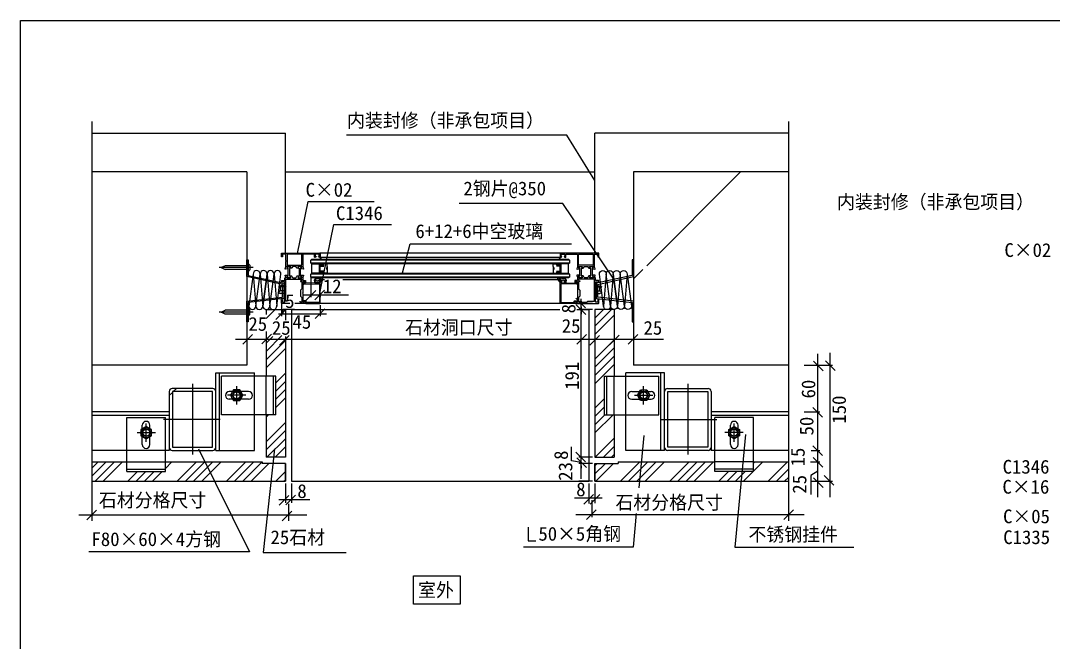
# Model space of a CAD drawing. Header units: metres. Extents: x -1813 to 2885, y 396 to 2003.
# Drawn here: x 878 to 2212, y 1199 to 2003 of the extents above; entities that cross this region are included whole.
import ezdxf

# ---------------------------------------------------------------- set-up
doc = ezdxf.new("R2010")
doc.units = ezdxf.units.M
for name, color, linetype in [('4', 1, 'Continuous'), ('bz', 1, 'Continuous'), ('PJ', 4, 'Continuous'), ('SC', 3, 'Continuous'), ('ss', 5, 'Continuous'), ('user', 7, 'Continuous'), ('WARM', 51, 'Continuous'), ('wz', 2, 'Continuous'), ('xc', 3, 'Continuous'), ('XX', 6, 'Continuous'), ('YY', 4, 'Continuous'), ('ZX', 1, 'Continuous')]:
    doc.layers.add(name, color=color, linetype=linetype)
doc.dimstyles.get("Standard").update_dxf_attribs({"dimtxt": 2.5, "dimasz": 2.5, "dimexe": 1.25, "dimexo": 0.625, "dimtad": 1, "dimcen": 2.5, "dimazin": 3, "dimtfac": 1, "dimtmove": 0, "dimatfit": 3})

# ---------------------------------------------------------------- blocks, each defined once
blk = doc.blocks.new('A$C49D450B1')
at = {"layer": 'WARM'}
for points in [[(18, 45.88), (23.43, 4.45, -1), (14.43, 4.54, -1), (5.43, 4.45), (0, 45.88, -1), (9, 45.88, -1), (18, 45.88), (14.43, 4.54), (9, 45.88), (5.43, 4.45)], [(36, 45.88), (41.42, 4.45, -1), (32.42, 4.54, -1), (23.43, 4.45), (18, 45.88, -1), (27, 45.88, -1), (36, 45.88), (32.42, 4.54), (27, 45.88), (23.43, 4.45)]]:
    blk.add_lwpolyline(points, format="xyb", dxfattribs=at)
blk = doc.blocks.new('lmd')
at = {"layer": 'PJ'}
for p, q in [((5, 5), (-5, 5)), ((-2.5, 0), (-2.5, 5)), ((2.5, 0), (-2.5, 0)), ((2.5, 0), (2.5, 5)), ((2.5, -3.4), (-2.5, -3.4))]:
    blk.add_line(p, q, dxfattribs=at)
for centre, radius, start, end in [((0, -1.5), 8.2, 52.43, 127.57), ((-2.5, -1.7), 1.7, 90, 270), ((2.5, -1.7), 1.7, 270, 90)]:
    blk.add_arc(centre, radius, start, end, dxfattribs=at)
at = {"layer": 'ZX'}
blk.add_line((0, -5.52), (0, 8.06), dxfattribs=at)
blk = doc.blocks.new('GP')
at = {"layer": 'xc', "linetype": 'ByBlock'}
blk.add_lwpolyline([(49.1, 18.39), (49.1, 40.01), (47.1, 40.01), (47.1, 20.01), (1, 10.01), (1, -10.01), (47.1, -15.01), (47.1, -40.01), (49.1, -40.01), (49.1, -13.21), (3, -8.21), (3, 8.39)], close=True, dxfattribs=at)
at = {"layer": 'YY'}
for p, q in [((1, 10.01), (0, 10.01)), ((0, 10.01), (0, -10.01)), ((1, -10.01), (0, -10.01))]:
    blk.add_line(p, q, dxfattribs=at)
blk = doc.blocks.new('M10M')
at = {"layer": 'PJ'}
blk.add_lwpolyline([(-8, 0), (-4, -6.93), (4, -6.93), (8, 0), (4, 6.93), (-4, 6.93)], close=True, dxfattribs=at)
for radius in [6.93, 5.14, 4.5]:
    blk.add_circle((0, 0), radius, dxfattribs=at)
at = {"layer": 'ZX'}
for p, q in [((11.93, 0), (-11.93, 0)), ((0, -11.93), (0, 11.93))]:
    blk.add_line(p, q, dxfattribs=at)
blk = doc.blocks.new('_DIMX')
blk.add_lwpolyline([(-16.09, -9.19), (-3.58, 3.31)])

msp = doc.modelspace()

# ---------------------------------------------------------------- hatches: boundary and pattern name
at = {"layer": 'PJ'}
h = msp.add_hatch(dxfattribs=at)
h.set_pattern_fill('AR-CONC', scale=10)
h.paths.add_polyline_path([(1611.59, 1407.8), (1611.59, 1629.8), (1227.59, 1629.8), (1227.59, 1407.8)])
at = {"layer": 'YY'}
h = msp.add_hatch(dxfattribs=at)
h.set_pattern_fill('ANSI31', scale=200)
h.paths.add_polyline_path([(1702.59, 1684.07), (1697.59, 1681.57), (1669.59, 1681.57), (1669.59, 1629.04), (1697.59, 1629.04), (1702.59, 1626.54), (1697.59, 1624.04), (1669.59, 1624.04), (1669.59, 1557.8), (1869.59, 1557.8), (1869.59, 1807.8), (1669.59, 1807.8), (1669.59, 1686.57), (1697.59, 1686.57)])
h.paths.add_polyline_path([(969.59, 1557.8), (1169.59, 1557.8), (1169.59, 1624.04), (1141.59, 1624.04), (1136.59, 1626.54), (1141.59, 1629.04), (1169.59, 1629.04), (1169.59, 1681.57), (1141.59, 1681.57), (1136.59, 1684.07), (1141.59, 1686.57), (1169.59, 1686.57), (1169.59, 1807.8), (969.59, 1807.8)])
h = msp.add_hatch(dxfattribs=at)
h.set_pattern_fill('ANSI33', scale=22.5)
h.paths.add_polyline_path([(1263.59, 1688.8), (1253.59, 1688.8), (1253.59, 1676.8), (1263.59, 1676.8)])
h = msp.add_hatch(dxfattribs=at)
h.set_pattern_fill('ANSI33', scale=22.5)
h.paths.add_polyline_path([(1575.59, 1688.8), (1585.59, 1688.8), (1585.59, 1676.8), (1575.59, 1676.8)])
h = msp.add_hatch(dxfattribs=at)
h.set_pattern_fill('ANSI32', scale=20)
h.paths.add_polyline_path([(1125.59, 1451.8), (1099.59, 1451.8), (1099.59, 1447.8), (1125.84, 1447.8, 0.41), (1129.59, 1451.55), (1129.59, 1487.8), (1125.59, 1487.8)])
h.paths.add_polyline_path([(1073.59, 1451.8), (1073.59, 1487.8), (1069.59, 1487.8), (1069.59, 1451.55, 0.41), (1073.34, 1447.8), (1099.59, 1447.8), (1099.59, 1451.8)])
h.paths.add_polyline_path([(1069.59, 1487.8), (1073.59, 1487.8), (1073.59, 1523.8), (1099.59, 1523.8), (1099.59, 1527.8), (1073.34, 1527.8, 0.41), (1069.59, 1524.05)])
h.paths.add_polyline_path([(1125.59, 1523.8), (1125.59, 1487.8), (1129.59, 1487.8), (1129.59, 1524.05, 0.41), (1125.84, 1527.8), (1099.59, 1527.8), (1099.59, 1523.8)])

# ---------------------------------------------------------------- linework, layer by layer
for p, q in [((1583.38, 1855.24), (1298.44, 1855.24)), ((1249.04, 1769.46), (1334.15, 1769.46)), ((1578.19, 1767.03), (1443.99, 1767.03)), ((1282.23, 1739.85), (1356.58, 1739.85)), ((1380.94, 1714.98), (1589.17, 1714.98)), ((1216.52, 1624.37), (1216.52, 1630.52)), ((1216.52, 1630.52), (1231.43, 1630.52)), ((1589.28, 1434.1), (1589.28, 1452.36)), ((1601.9, 1431.99), (1589.28, 1434.1)), ((1907.4, 1420.83), (1898.41, 1415.24)), ((1898.41, 1415.24), (1898.41, 1390.54)), ((1533.51, 1348.47), (1533.51, 1330.85)), ((1668.97, 1322.49), (1527.1, 1322.49)), ((1533.51, 1330.85), (1543.05, 1330.85)), ((1800.44, 1322.43), (1954.1, 1322.43)), ((1173.33, 1316.72), (965.74, 1316.72)), ((1191.03, 1315.58), (1298.2, 1315.58))]:
    msp.add_line(p, q)
at = {"layer": '4'}
for points in [[(1262.89, 1701.4), (1258.79, 1701.4, 0.41), (1258.29, 1700.9), (1258.29, 1699.1, 0.41), (1258.79, 1698.6), (1259.09, 1698.6, -0.85), (1259.22, 1697.82), (1257.75, 1697.33, -0.51), (1257.09, 1697.8), (1257.09, 1700.9, 0.41), (1256.59, 1701.4), (1242.59, 1701.4, 0.41), (1242.09, 1700.9), (1242.09, 1684.5, 0.36), (1242.34, 1684.21, -0.26), (1242.56, 1684.02), (1243.08, 1682.6, -0.55), (1242.77, 1682.2), (1240.41, 1682.41, -0.18), (1240.22, 1682.5), (1239.86, 1682.86, -0.72), (1240.02, 1683.2, 0.38), (1240.24, 1683.35), (1240.79, 1685.4), (1240.79, 1685.6, 0.84), (1240.21, 1685.7), (1236.19, 1685.7, 0.41), (1235.89, 1685.4), (1235.89, 1685.19, 0.14), (1235.94, 1685.03), (1236.87, 1683.51, -0.59), (1236.7, 1683.2), (1235.27, 1683.2, -0.26), (1234.42, 1683.68), (1233.48, 1685.22, 0.26), (1232.62, 1685.7), (1229.76, 1685.7, 0.26), (1228.91, 1685.22), (1227.97, 1683.68, -0.26), (1227.12, 1683.2), (1225.69, 1683.2, -0.59), (1225.52, 1683.51), (1226.45, 1685.03, 0.14), (1226.49, 1685.19), (1226.49, 1685.4, 0.41), (1226.19, 1685.7), (1222.18, 1685.7, 0.84), (1221.59, 1685.6), (1221.59, 1685.4), (1222.15, 1683.35, 0.38), (1222.36, 1683.2, -0.72), (1222.53, 1682.86), (1222.17, 1682.5, -0.18), (1221.98, 1682.41), (1219.62, 1682.2, -0.55), (1219.31, 1682.6), (1219.83, 1684.02, -0.26), (1220.05, 1684.21, 0.36), (1220.29, 1684.5), (1220.29, 1692.04, -0.2), (1220.35, 1692.18), (1220.74, 1692.56, 0.41), (1220.74, 1692.84), (1220.35, 1693.23, -0.2), (1220.29, 1693.37), (1220.29, 1700.9, 0.41), (1219.79, 1701.4), (1216.49, 1701.4, 0.41), (1215.99, 1700.9), (1215.99, 1698.3, -0.41), (1215.49, 1697.8), (1215.09, 1697.8, -0.41), (1214.59, 1698.3), (1214.59, 1702.3, -0.41), (1215.09, 1702.8), (1264.09, 1702.8, -0.41), (1264.59, 1702.3), (1264.59, 1697.8, -0.51), (1263.93, 1697.33), (1262.47, 1697.82, -0.85), (1262.59, 1698.6), (1262.89, 1698.6, 0.41), (1263.39, 1699.1), (1263.39, 1700.9, 0.41)], [(1240.19, 1687.4, 0.41), (1240.69, 1687.9), (1240.69, 1700.9, 0.41), (1240.19, 1701.4), (1222.19, 1701.4, 0.41), (1221.69, 1700.9), (1221.69, 1687.9, 0.41), (1222.19, 1687.4)], [(1576.29, 1701.4), (1580.39, 1701.4, -0.41), (1580.89, 1700.9), (1580.89, 1699.1, -0.41), (1580.39, 1698.6), (1580.09, 1698.6, 0.85), (1579.97, 1697.82), (1581.43, 1697.33, 0.51), (1582.09, 1697.8), (1582.09, 1700.9, -0.41), (1582.59, 1701.4), (1596.59, 1701.4, -0.41), (1597.09, 1700.9), (1597.09, 1684.5, -0.36), (1596.85, 1684.21, 0.26), (1596.63, 1684.02), (1596.11, 1682.6, 0.55), (1596.42, 1682.2), (1598.78, 1682.41, 0.18), (1598.97, 1682.5), (1599.33, 1682.86, 0.72), (1599.16, 1683.2, -0.38), (1598.95, 1683.35), (1598.39, 1685.4), (1598.39, 1685.6, -0.84), (1598.98, 1685.7), (1602.99, 1685.7, -0.41), (1603.29, 1685.4), (1603.29, 1685.19, -0.14), (1603.25, 1685.03), (1602.32, 1683.51, 0.59), (1602.49, 1683.2), (1603.92, 1683.2, 0.26), (1604.77, 1683.68), (1605.71, 1685.22, -0.26), (1606.56, 1685.7), (1609.42, 1685.7, -0.26), (1610.28, 1685.22), (1611.22, 1683.68, 0.26), (1612.07, 1683.2), (1613.5, 1683.2, 0.59), (1613.67, 1683.51), (1612.74, 1685.03, -0.14), (1612.69, 1685.19), (1612.69, 1685.4, -0.41), (1612.99, 1685.7), (1617.01, 1685.7, -0.84), (1617.59, 1685.6), (1617.59, 1685.4), (1617.04, 1683.35, -0.38), (1616.82, 1683.2, 0.72), (1616.66, 1682.86), (1617.02, 1682.5, 0.18), (1617.21, 1682.41), (1619.57, 1682.2, 0.55), (1619.88, 1682.6), (1619.36, 1684.02, 0.26), (1619.14, 1684.21, -0.36), (1618.89, 1684.5), (1618.89, 1692.04, 0.2), (1618.84, 1692.18), (1618.45, 1692.56, -0.41), (1618.45, 1692.84), (1618.84, 1693.23, 0.2), (1618.89, 1693.37), (1618.89, 1700.9, -0.41), (1619.39, 1701.4), (1622.69, 1701.4, -0.41), (1623.19, 1700.9), (1623.19, 1698.3, 0.41), (1623.69, 1697.8), (1624.09, 1697.8, 0.41), (1624.59, 1698.3), (1624.59, 1702.3, 0.41), (1624.09, 1702.8), (1575.09, 1702.8, 0.41), (1574.59, 1702.3), (1574.59, 1697.8, 0.51), (1575.25, 1697.33), (1576.72, 1697.82, 0.85), (1576.59, 1698.6), (1576.29, 1698.6, -0.41), (1575.79, 1699.1), (1575.79, 1700.9, -0.41)], [(1598.99, 1687.4, -0.41), (1598.49, 1687.9), (1598.49, 1700.9, -0.41), (1598.99, 1701.4), (1616.99, 1701.4, -0.41), (1617.49, 1700.9), (1617.49, 1687.9, -0.41), (1616.99, 1687.4)], [(1243.89, 1639.8, -0.41), (1244.19, 1640.1), (1245.19, 1640.1, -0.41), (1245.59, 1639.7), (1245.59, 1638.3, 0.41), (1246.09, 1637.8), (1264.09, 1637.8, 0.41), (1264.59, 1638.3), (1264.59, 1667.8, 0.51), (1263.93, 1668.28), (1262.47, 1667.78, 0.85), (1262.59, 1667), (1262.89, 1667, -0.41), (1263.39, 1666.5), (1263.39, 1664.7, -0.41), (1262.89, 1664.2), (1258.79, 1664.2, -0.41), (1258.29, 1664.7), (1258.29, 1666.5, -0.41), (1258.79, 1667), (1259.09, 1667, 0.85), (1259.22, 1667.78), (1257.75, 1668.28, 0.51), (1257.09, 1667.8), (1257.09, 1664.69, -0.41), (1256.61, 1664.19), (1244.09, 1663.83, -0.56), (1243.62, 1664.55), (1244.05, 1665.46, 0.34), (1243.93, 1666), (1243.93, 1666, 0.49), (1243.24, 1665.84), (1242.49, 1664.24, 0.56), (1243.42, 1662.82), (1257.09, 1663.2), (1263.09, 1663.2, -0.41), (1263.59, 1662.7), (1263.59, 1639.3, -0.41), (1263.09, 1638.8), (1247.09, 1638.8, -0.41), (1246.59, 1639.3), (1246.59, 1640.5, 0.41), (1246.09, 1641), (1242.59, 1641, 0.65), (1242.45, 1640.67), (1243.55, 1639.47, 0.68), (1243.89, 1639.6)], [(1595.29, 1639.8, 0.41), (1594.99, 1640.1), (1593.99, 1640.1, 0.41), (1593.59, 1639.7), (1593.59, 1638.3, -0.41), (1593.09, 1637.8), (1575.09, 1637.8, -0.41), (1574.59, 1638.3), (1574.59, 1667.8, -0.51), (1575.25, 1668.28), (1576.72, 1667.78, -0.85), (1576.59, 1667), (1576.29, 1667, 0.41), (1575.79, 1666.5), (1575.79, 1664.7, 0.41), (1576.29, 1664.2), (1580.39, 1664.2, 0.41), (1580.89, 1664.7), (1580.89, 1666.5, 0.41), (1580.39, 1667), (1580.09, 1667, -0.85), (1579.97, 1667.78), (1581.43, 1668.28, -0.51), (1582.09, 1667.8), (1582.09, 1664.69, 0.41), (1582.58, 1664.19), (1595.1, 1663.83, 0.56), (1595.56, 1664.55), (1595.14, 1665.46, -0.34), (1595.26, 1666), (1595.26, 1666, -0.49), (1595.95, 1665.84), (1596.7, 1664.24, -0.56), (1595.77, 1662.82), (1582.09, 1663.2), (1576.09, 1663.2, 0.41), (1575.59, 1662.7), (1575.59, 1639.3, 0.41), (1576.09, 1638.8), (1592.09, 1638.8, 0.41), (1592.59, 1639.3), (1592.59, 1640.5, -0.41), (1593.09, 1641), (1596.59, 1641, -0.65), (1596.74, 1640.67), (1595.64, 1639.47, -0.68), (1595.29, 1639.6)], [(1594.59, 1640.1, 0.13), (1594.34, 1640.04), (1593.84, 1639.75, 0.27), (1593.59, 1639.31), (1593.59, 1638.1, 0.41), (1593.89, 1637.8), (1624.09, 1637.8, 0.41), (1624.59, 1638.3), (1624.59, 1642.3, 0.41), (1624.09, 1642.8), (1623.69, 1642.8, 0.41), (1623.19, 1642.3), (1623.19, 1639.7, -0.41), (1622.69, 1639.2), (1620.99, 1639.2, -0.41), (1620.49, 1639.7), (1620.49, 1650.44, 0.2), (1620.44, 1650.58), (1620.05, 1650.96, -0.41), (1620.05, 1651.24), (1620.44, 1651.63, 0.2), (1620.49, 1651.77), (1620.49, 1665.3, -0.41), (1620.99, 1665.8), (1624.09, 1665.8, 0.41), (1624.59, 1666.3), (1624.59, 1666.7, 0.41), (1624.09, 1667.2), (1620.99, 1667.2, -0.41), (1620.49, 1667.7), (1620.49, 1670.4, 0.41), (1619.99, 1670.9), (1618.89, 1670.9), (1618.89, 1672.1, -0.36), (1619.14, 1672.4, 0.26), (1619.36, 1672.59), (1619.88, 1674, 0.55), (1619.57, 1674.4), (1617.21, 1674.19, 0.18), (1617.02, 1674.11), (1616.66, 1673.74, 0.72), (1616.82, 1673.4, -0.38), (1617.04, 1673.26), (1617.59, 1671.2), (1617.59, 1671, -0.84), (1617.01, 1670.9), (1612.99, 1670.9, -0.41), (1612.69, 1671.2), (1612.69, 1671.42, -0.14), (1612.74, 1671.57), (1613.67, 1673.1, 0.59), (1613.5, 1673.4), (1612.07, 1673.4, 0.26), (1611.22, 1672.92), (1610.28, 1671.38, -0.26), (1609.42, 1670.9), (1606.56, 1670.9, -0.26), (1605.71, 1671.38), (1604.77, 1672.92, 0.26), (1603.92, 1673.4), (1602.49, 1673.4, 0.59), (1602.32, 1673.1), (1603.25, 1671.57, -0.14), (1603.29, 1671.42), (1603.29, 1671.2, -0.41), (1602.99, 1670.9), (1598.98, 1670.9, -0.84), (1598.39, 1671), (1598.39, 1671.2), (1598.95, 1673.26, -0.38), (1599.16, 1673.4, 0.72), (1599.33, 1673.74), (1598.97, 1674.11, 0.18), (1598.78, 1674.19), (1596.42, 1674.4, 0.55), (1596.11, 1674), (1596.63, 1672.59, 0.26), (1596.85, 1672.4, -0.36), (1597.09, 1672.1), (1597.09, 1667.9, -0.41), (1596.59, 1667.4), (1594.09, 1667.4, 0.41), (1593.59, 1666.9), (1593.59, 1664.6, 0.41), (1594.09, 1664.1), (1594.39, 1664.1, 0.41), (1594.89, 1664.6), (1594.89, 1665.6, -0.41), (1595.39, 1666.1), (1596.59, 1666.1, -0.41), (1597.09, 1665.6), (1597.09, 1651.77, 0.2), (1597.15, 1651.63), (1597.54, 1651.24, -0.41), (1597.54, 1650.96), (1597.15, 1650.58, 0.2), (1597.09, 1650.44), (1597.09, 1639.6, -0.41), (1596.59, 1639.1), (1595.39, 1639.1, -0.41), (1595.09, 1639.4), (1595.09, 1639.8, 0.41), (1594.79, 1640.1)], [(1600.09, 1666.3, -0.41), (1599.89, 1666.1), (1598.99, 1666.1, 0.41), (1598.49, 1665.6), (1598.49, 1656.7), (1600.09, 1655.1), (1600.09, 1647.1), (1598.49, 1645.5), (1598.49, 1639.7, 0.41), (1598.99, 1639.2), (1600.09, 1639.2, 0.41), (1600.59, 1639.7), (1600.59, 1640.6, -0.41), (1600.79, 1640.8), (1601.39, 1640.8, -0.41), (1601.59, 1640.6), (1601.59, 1639.7, 0.41), (1602.09, 1639.2), (1608.79, 1639.2, 0.2), (1609.14, 1639.35), (1610.59, 1640.8), (1618.59, 1640.8, 0.41), (1619.09, 1641.3), (1619.09, 1668.7, 0.41), (1618.59, 1669.2), (1598.99, 1669.2, 0.41), (1598.49, 1668.7), (1598.49, 1667.6, 0.41), (1598.99, 1667.1), (1599.89, 1667.1, -0.41), (1600.09, 1666.9)]]:
    msp.add_lwpolyline(points, format="xyb", close=True, dxfattribs=at)
for points in [[(1225.49, 1637.8), (1215.09, 1637.8, -0.41), (1214.59, 1638.3), (1214.59, 1642.3, -0.41), (1215.09, 1642.8), (1215.49, 1642.8, -0.41), (1215.99, 1642.3), (1215.99, 1639.7, 0.41), (1216.49, 1639.2), (1218.19, 1639.2, 0.41), (1218.69, 1639.7), (1218.69, 1650.44, -0.2), (1218.75, 1650.58), (1219.14, 1650.96, 0.41), (1219.14, 1651.24), (1218.75, 1651.63, -0.2), (1218.69, 1651.77), (1218.69, 1665.3, 0.41), (1218.19, 1665.8), (1215.09, 1665.8, -0.41), (1214.59, 1666.3), (1214.59, 1666.7, -0.41), (1215.09, 1667.2), (1218.19, 1667.2, 0.41), (1218.69, 1667.7), (1218.69, 1670.4, -0.41), (1219.19, 1670.9), (1220.29, 1670.9), (1220.29, 1672.1, 0.36), (1220.05, 1672.4, -0.26), (1219.83, 1672.59), (1219.31, 1674, -0.55), (1219.62, 1674.4), (1221.98, 1674.19, -0.18), (1222.17, 1674.11), (1222.53, 1673.74, -0.72), (1222.36, 1673.4, 0.38), (1222.15, 1673.26), (1221.59, 1671.2), (1221.59, 1671, 0.84), (1222.18, 1670.9), (1226.19, 1670.9, 0.41), (1226.49, 1671.2), (1226.49, 1671.42, 0.14), (1226.45, 1671.57), (1225.52, 1673.1, -0.59), (1225.69, 1673.4), (1227.12, 1673.4, -0.26), (1227.97, 1672.92), (1228.91, 1671.38, 0.26), (1229.76, 1670.9), (1232.62, 1670.9, 0.26), (1233.48, 1671.38), (1234.42, 1672.92, -0.26), (1235.27, 1673.4), (1236.7, 1673.4, -0.59), (1236.87, 1673.1), (1235.94, 1671.57, 0.14), (1235.89, 1671.42), (1235.89, 1671.2, 0.41), (1236.19, 1670.9), (1240.21, 1670.9, 0.84), (1240.79, 1671), (1240.79, 1671.2), (1240.24, 1673.26, 0.38), (1240.02, 1673.4, -0.72), (1239.86, 1673.74), (1240.22, 1674.11, -0.18), (1240.41, 1674.19), (1242.77, 1674.4, -0.55), (1243.08, 1674), (1242.56, 1672.59, -0.26), (1242.34, 1672.4, 0.36), (1242.09, 1672.1), (1242.09, 1667.9, 0.41), (1242.59, 1667.4), (1245.09, 1667.4, -0.41), (1245.59, 1666.9), (1245.59, 1664.6, -0.41), (1245.09, 1664.1), (1244.79, 1664.1, -0.41), (1244.29, 1664.6), (1244.29, 1665.6, 0.41), (1243.79, 1666.1), (1242.59, 1666.1, 0.41), (1242.09, 1665.6), (1242.09, 1651.77, -0.2), (1242.04, 1651.63), (1241.65, 1651.24, 0.41), (1241.65, 1650.96), (1242.04, 1650.58, -0.2), (1242.09, 1650.44), (1242.09, 1639.6, 0.41), (1242.59, 1639.1), (1243.79, 1639.1, 0.41), (1244.09, 1639.4), (1244.09, 1639.8, -0.41), (1244.39, 1640.1), (1244.59, 1640.1, -0.13), (1244.84, 1640.04), (1245.34, 1639.75, -0.27), (1245.59, 1639.31), (1245.59, 1638.1, -0.41), (1245.29, 1637.8), (1231.61, 1637.8)], [(1221.88, 1640.8), (1220.59, 1640.8, -0.41), (1220.09, 1641.3), (1220.09, 1668.7, -0.41), (1220.59, 1669.2), (1240.19, 1669.2, -0.41), (1240.69, 1668.7), (1240.69, 1667.6, -0.41), (1240.19, 1667.1), (1239.29, 1667.1, 0.41), (1239.09, 1666.9), (1239.09, 1666.3, 0.41), (1239.29, 1666.1), (1240.19, 1666.1, -0.41), (1240.69, 1665.6), (1240.69, 1656.7), (1239.09, 1655.1), (1239.09, 1647.1), (1240.69, 1645.5), (1240.69, 1639.7, -0.41), (1240.19, 1639.2), (1239.09, 1639.2, -0.41), (1238.59, 1639.7), (1238.59, 1640.6, 0.14), (1238.56, 1640.71, 0.14)]]:
    msp.add_lwpolyline(points, format="xyb", dxfattribs=at)
at = {"layer": 'bz'}
for p, q in [((1252.59, 1670.8), (1252.59, 1645.82)), ((1242.45, 1648.82), (1301.35, 1648.82)), ((1264.59, 1650.05), (1264.59, 1645.82)), ((1601.94, 1627.6), (1601.94, 1643.8)), ((1214.59, 1637.3), (1214.59, 1621.38)), ((1264.59, 1635.3), (1264.59, 1621.38)), ((1616.59, 1637.8), (1598.94, 1637.8)), ((1616.59, 1629.8), (1598.94, 1629.8)), ((1601.94, 1633.43), (1601.94, 1623.8)), ((1210.57, 1624.38), (1272.86, 1624.38)), ((1210.57, 1624.38), (1225.59, 1624.38)), ((1219.59, 1626.8), (1219.59, 1621.38)), ((1601.94, 1422.98), (1601.94, 1626.8)), ((1616.59, 1590.97), (1154.99, 1590.97)), ((1169.59, 1594.6), (1169.59, 1587.97)), ((1194.59, 1594.6), (1194.59, 1587.97)), ((1219.59, 1594.6), (1219.59, 1587.97)), ((1708.32, 1590.97), (1595.04, 1590.97)), ((1619.59, 1594.6), (1619.59, 1587.97)), ((1641.59, 1590.97), (1622.59, 1590.97)), ((1644.59, 1598.57), (1644.59, 1587.97)), ((1669.59, 1598.57), (1669.59, 1587.97)), ((1907.4, 1500.8), (1907.4, 1572.59)), ((1923.45, 1387.16), (1923.45, 1573.9)), ((1890, 1557.8), (1910.4, 1557.8)), ((1890, 1557.8), (1926.45, 1557.8)), ((1907.4, 1387.27), (1907.4, 1517.75)), ((1890, 1497.8), (1910.4, 1497.8)), ((1907.4, 1450.8), (1907.4, 1494.8)), ((1601.94, 1422.98), (1601.94, 1444.8)), ((1898.85, 1447.8), (1910.4, 1447.8)), ((1907.4, 1435.8), (1907.4, 1444.8)), ((1616.59, 1438.8), (1598.94, 1438.8)), ((1616.59, 1430.8), (1598.94, 1430.8)), ((1898.1, 1432.8), (1910.4, 1432.8)), ((1601.94, 1410.8), (1601.94, 1427.8)), ((1601.94, 1427.8), (1601.94, 1424.8)), ((1219.59, 1404.8), (1219.59, 1380.11)), ((1227.59, 1404.8), (1227.59, 1380.11)), ((1616.59, 1407.8), (1598.94, 1407.8)), ((1611.59, 1404.8), (1611.59, 1378.84)), ((1619.59, 1404.8), (1619.59, 1379.33)), ((1869.59, 1404.8), (1869.59, 1356.59)), ((1898.8, 1407.8), (1926.45, 1407.8)), ((1899.32, 1407.8), (1910.4, 1407.8)), ((969.59, 1399.99), (969.59, 1356.65)), ((1211, 1384.26), (1251.32, 1384.26)), ((1223.59, 1378.61), (1223.59, 1356.65)), ((1629.11, 1385.75), (1593.18, 1385.75)), ((1615.59, 1383.41), (1615.59, 1361.46)), ((952.6, 1364.46), (1247.43, 1364.46)), ((1889.91, 1364.46), (1595.06, 1364.46))]:
    msp.add_line(p, q, dxfattribs=at)
msp.add_lwpolyline([(877.52, 2003.43), (2884.84, 2003.43), (2881.9, 395.56), (877.52, 395.56)], close=True, dxfattribs=at)
at = {"layer": 'PJ'}
for p, q in [((1141.59, 1686.57), (1136.59, 1684.07)), ((1136.59, 1684.07), (1141.59, 1681.57)), ((1171.59, 1686.57), (1141.59, 1686.57)), ((1171.59, 1681.57), (1141.59, 1681.57)), ((1171.59, 1688.57), (1171.59, 1679.57)), ((1173.71, 1687.09), (1173.71, 1681.05)), ((1253.59, 1676.8), (1253.59, 1688.8)), ((1253.59, 1688.8), (1263.59, 1688.8)), ((1273.59, 1688.8), (1263.59, 1688.8)), ((1263.59, 1688.8), (1263.59, 1676.8)), ((1263.59, 1678.14), (1263.59, 1687.47)), ((1263.59, 1687.47), (1269.85, 1687.47)), ((1264.59, 1686.14), (1269.46, 1686.14)), ((1264.59, 1679.47), (1264.59, 1686.14)), ((1272.59, 1684.18), (1272.59, 1681.42)), ((1273.59, 1685.4), (1273.59, 1688.8)), ((1273.59, 1685.4), (1273.59, 1680.2)), ((1565.59, 1688.8), (1575.59, 1688.8)), ((1565.59, 1685.4), (1565.59, 1688.8)), ((1565.59, 1685.4), (1565.59, 1680.2)), ((1566.59, 1684.18), (1566.59, 1681.42)), ((1575.59, 1687.47), (1569.34, 1687.47)), ((1574.59, 1686.14), (1569.72, 1686.14)), ((1574.59, 1679.47), (1574.59, 1686.14)), ((1575.59, 1688.8), (1575.59, 1676.8)), ((1585.59, 1688.8), (1575.59, 1688.8)), ((1575.59, 1678.14), (1575.59, 1687.47)), ((1585.59, 1676.8), (1585.59, 1688.8)), ((1263.59, 1676.8), (1253.59, 1676.8)), ((1269.85, 1678.14), (1263.59, 1678.14)), ((1273.59, 1676.8), (1263.59, 1676.8)), ((1269.46, 1679.47), (1264.59, 1679.47)), ((1273.59, 1680.2), (1273.59, 1676.8)), ((1565.59, 1680.2), (1565.59, 1676.8)), ((1565.59, 1676.8), (1575.59, 1676.8)), ((1569.34, 1678.14), (1575.59, 1678.14)), ((1569.72, 1679.47), (1574.59, 1679.47)), ((1575.59, 1676.8), (1585.59, 1676.8)), ((1136.59, 1626.54), (1141.59, 1629.04)), ((1171.59, 1629.04), (1141.59, 1629.04)), ((1171.59, 1622.04), (1171.59, 1631.04)), ((1173.71, 1623.52), (1173.71, 1629.56)), ((1141.59, 1624.04), (1136.59, 1626.54)), ((1171.59, 1624.04), (1141.59, 1624.04)), ((1137.09, 1493.8), (1137.09, 1543.8)), ((1207.09, 1543.8), (1137.09, 1543.8)), ((1204.09, 1493.8), (1204.09, 1543.8)), ((1207.09, 1493.8), (1207.09, 1543.8)), ((1632.09, 1493.8), (1632.09, 1543.8)), ((1632.09, 1543.8), (1702.09, 1543.8)), ((1635.09, 1493.8), (1635.09, 1543.8)), ((1702.09, 1493.8), (1702.09, 1543.8)), ((1172.09, 1523.8), (1147.09, 1523.8)), ((1667.09, 1523.8), (1692.09, 1523.8)), ((1172.09, 1513.8), (1147.09, 1513.8)), ((1667.09, 1513.8), (1692.09, 1513.8)), ((1014.59, 1490.3), (1064.59, 1490.3)), ((1014.59, 1420.3), (1014.59, 1490.3)), ((1064.59, 1420.3), (1064.59, 1490.3)), ((1207.09, 1493.8), (1137.09, 1493.8)), ((1632.09, 1493.8), (1702.09, 1493.8)), ((1824.59, 1490.3), (1774.59, 1490.3)), ((1774.59, 1420.3), (1774.59, 1490.3)), ((1824.59, 1420.3), (1824.59, 1490.3)), ((1034.59, 1455.3), (1034.59, 1480.3)), ((1044.59, 1455.3), (1044.59, 1480.3)), ((1794.59, 1455.3), (1794.59, 1480.3)), ((1804.59, 1455.3), (1804.59, 1480.3)), ((1014.59, 1423.3), (1064.59, 1423.3)), ((1014.59, 1420.3), (1064.59, 1420.3)), ((1824.59, 1423.3), (1774.59, 1423.3)), ((1824.59, 1420.3), (1774.59, 1420.3))]:
    msp.add_line(p, q, dxfattribs=at)
for points in [[(1225.09, 1674.06, 0.13), (1225.25, 1673.46), (1226.29, 1671.66), (1226.29, 1671.3, -0.41), (1225.89, 1670.9), (1224.19, 1670.9), (1222.49, 1670.9, -0.41), (1222.09, 1671.3), (1222.09, 1671.66), (1223.12, 1673.46, 0.13), (1223.29, 1674.06), (1223.29, 1681.1), (1223.29, 1682.54, 0.13), (1223.12, 1683.14), (1222.09, 1684.94), (1222.09, 1685.3, -0.41), (1222.49, 1685.7), (1224.19, 1685.7), (1225.89, 1685.7, -0.41), (1226.29, 1685.3), (1226.29, 1684.94), (1225.25, 1683.14, 0.13), (1225.09, 1682.54), (1225.09, 1681.1)], [(1237.3, 1674.06, -0.13), (1237.14, 1673.46), (1236.1, 1671.66), (1236.1, 1671.3, 0.41), (1236.5, 1670.9), (1238.2, 1670.9), (1239.9, 1670.9, 0.41), (1240.3, 1671.3), (1240.3, 1671.66), (1239.26, 1673.46, -0.13), (1239.1, 1674.06), (1239.1, 1681.1), (1239.1, 1682.54, -0.13), (1239.26, 1683.14), (1240.3, 1684.94), (1240.3, 1685.3, 0.41), (1239.9, 1685.7), (1238.2, 1685.7), (1236.5, 1685.7, 0.41), (1236.1, 1685.3), (1236.1, 1684.94), (1237.14, 1683.14, -0.13), (1237.3, 1682.54), (1237.3, 1681.1)], [(1601.89, 1674.06, 0.13), (1602.05, 1673.46), (1603.09, 1671.66), (1603.09, 1671.3, -0.41), (1602.69, 1670.9), (1600.99, 1670.9), (1599.29, 1670.9, -0.41), (1598.89, 1671.3), (1598.89, 1671.66), (1599.92, 1673.46, 0.13), (1600.09, 1674.06), (1600.09, 1681.1), (1600.09, 1682.54, 0.13), (1599.92, 1683.14), (1598.89, 1684.94), (1598.89, 1685.3, -0.41), (1599.29, 1685.7), (1600.99, 1685.7), (1602.69, 1685.7, -0.41), (1603.09, 1685.3), (1603.09, 1684.94), (1602.05, 1683.14, 0.13), (1601.89, 1682.54), (1601.89, 1681.1)], [(1615.91, 1674.06, 0.13), (1616.07, 1673.46), (1617.11, 1671.66), (1617.11, 1671.3, -0.41), (1616.71, 1670.9), (1615.01, 1670.9), (1613.31, 1670.9, -0.41), (1612.91, 1671.3), (1612.91, 1671.66), (1613.95, 1673.46, 0.13), (1614.11, 1674.06), (1614.11, 1681.1), (1614.11, 1682.54, 0.13), (1613.95, 1683.14), (1612.91, 1684.94), (1612.91, 1685.3, -0.41), (1613.31, 1685.7), (1615.01, 1685.7), (1616.71, 1685.7, -0.41), (1617.11, 1685.3), (1617.11, 1684.94), (1616.07, 1683.14, 0.13), (1615.91, 1682.54), (1615.91, 1681.1)]]:
    msp.add_lwpolyline(points, format="xyb", close=True, dxfattribs=at)
for points in [[(1690.48, 1519.02), (1686.48, 1512.09), (1678.48, 1512.09), (1674.48, 1519.02), (1678.48, 1525.95), (1686.48, 1525.95)], [(1799.37, 1478.69), (1806.3, 1474.69), (1806.3, 1466.68), (1799.37, 1462.68), (1792.44, 1466.68), (1792.44, 1474.69)]]:
    msp.add_lwpolyline(points, close=True, dxfattribs=at)
for centre, radius in [((1682.48, 1519.02), 6.93), ((1682.48, 1519.02), 5.14), ((1682.48, 1519.02), 4.5), ((1799.37, 1470.69), 6.93), ((1799.37, 1470.69), 5.14), ((1799.37, 1470.69), 4.5)]:
    msp.add_circle(centre, radius, dxfattribs=at)
for centre, radius, start, end in [((1170.03, 1684.07), 4.76, 39.36, 70.83), ((1170.03, 1684.07), 4.76, 289.17, 320.64), ((1170.03, 1626.54), 4.76, 39.36, 70.83), ((1170.03, 1626.54), 4.76, 289.17, 320.64), ((1147.09, 1518.8), 5, 90, 270), ((1172.09, 1518.8), 5, 270, 90), ((1667.09, 1518.8), 5, 90, 270), ((1692.09, 1518.8), 5, 270, 90), ((1039.59, 1480.3), 5, 0, 180), ((1799.59, 1480.3), 5, 0, 180), ((1039.59, 1455.3), 5, 180, 0), ((1799.59, 1455.3), 5, 180, 0)]:
    msp.add_arc(centre, radius, start, end, dxfattribs=at)
at = {"layer": 'SC'}
for p, q in [((1709.59, 1451.55), (1709.59, 1524.05)), ((1713.34, 1527.8), (1765.84, 1527.8)), ((1769.59, 1524.05), (1769.59, 1451.55)), ((1765.84, 1447.8), (1713.34, 1447.8))]:
    msp.add_line(p, q, dxfattribs=at)
msp.add_lwpolyline([(1069.59, 1451.55, 0.41), (1073.34, 1447.8), (1125.84, 1447.8, 0.41), (1129.59, 1451.55), (1129.59, 1524.05, 0.41), (1125.84, 1527.8), (1073.34, 1527.8, 0.41), (1069.59, 1524.05)], format="xyb", close=True, dxfattribs=at)
for points in [[(1073.59, 1451.8), (1125.59, 1451.8), (1125.59, 1523.8), (1073.59, 1523.8)], [(1765.59, 1451.8), (1713.59, 1451.8), (1713.59, 1523.8), (1765.59, 1523.8)]]:
    msp.add_lwpolyline(points, close=True, dxfattribs=at)
for centre, start, end in [((1713.34, 1524.05), 90, 180), ((1765.84, 1524.05), 0, 90), ((1713.34, 1451.55), 180, 270), ((1765.84, 1451.55), 270, 0)]:
    msp.add_arc(centre, 3.75, start, end, dxfattribs=at)
at = {"layer": 'ss'}
for p, q in [((1169.59, 1807.8), (969.59, 1807.8)), ((1169.59, 1807.8), (1169.59, 1557.8)), ((1869.59, 1807.8), (1669.59, 1807.8)), ((1669.59, 1807.8), (1669.59, 1557.8)), ((1169.59, 1557.8), (969.59, 1557.8)), ((1869.59, 1557.8), (1669.59, 1557.8))]:
    msp.add_line(p, q, dxfattribs=at)
at = {"layer": 'user'}
for p, q in [((1575.09, 1702.8), (1264.09, 1702.8)), ((1575.09, 1697.3), (1264.09, 1697.3)), ((1586.59, 1693.8), (1252.59, 1693.8)), ((1586.59, 1689.8), (1252.59, 1689.8)), ((1586.59, 1675.8), (1252.59, 1675.8)), ((1586.59, 1671.8), (1252.59, 1671.8)), ((1270.28, 1668.3), (1264.09, 1668.3)), ((1575.09, 1668.3), (1294.01, 1668.3)), ((1575.09, 1637.8), (1264.09, 1637.8))]:
    msp.add_line(p, q, dxfattribs=at)
for centre, radius, start, end in [((1266.96, 1696.92), 2.62, 169.48, 233.9), ((1267.57, 1697.27), 3.05, 174.23, 233.99), ((1269.48, 1698.31), 4.92, 185.91, 225.5), ((1569.7, 1698.31), 4.92, 314.5, 354.09), ((1571.62, 1697.27), 3.05, 306.01, 5.77), ((1572.23, 1696.92), 2.62, 306.1, 10.52)]:
    msp.add_arc(centre, radius, start, end, dxfattribs=at)
at = {"layer": 'wz'}
for points in [[(1682.61, 1467.14), (1676.2, 1399.15)], [(1673.07, 1365.93), (1668.97, 1322.49)]]:
    msp.add_lwpolyline(points, dxfattribs=at)
msp.add_lwpolyline([(1385.05, 1285.66), (1445.43, 1285.66), (1445.43, 1248.83), (1385.05, 1248.83)], close=True, dxfattribs=at)
msp.add_solid([(1682.44, 1467.15), (1682.7, 1468.13), (1682.77, 1467.12)], dxfattribs=at)
at = {"layer": 'xc'}
for p, q in [((1585.59, 1694.8), (1586.59, 1693.8)), ((1586.59, 1689.8), (1585.59, 1688.8)), ((1586.59, 1693.8), (1586.59, 1689.8)), ((1585.59, 1676.8), (1586.59, 1675.8)), ((1586.59, 1671.8), (1585.59, 1670.8)), ((1586.59, 1675.8), (1586.59, 1671.8)), ((1194.59, 1629.8), (1219.59, 1629.8)), ((1194.59, 1629.8), (1194.59, 1623.25)), ((1219.59, 1629.8), (1219.59, 1616.15)), ((1227.59, 1629.8), (1227.59, 1407.8)), ((1227.59, 1629.8), (1574.25, 1629.8)), ((1596.22, 1629.8), (1611.59, 1629.8)), ((1611.59, 1629.8), (1611.59, 1407.8)), ((1619.59, 1629.8), (1619.59, 1438.8)), ((1644.59, 1629.8), (1619.59, 1629.8)), ((1644.59, 1629.8), (1644.59, 1543.8)), ((1194.59, 1601.48), (1194.59, 1543.8)), ((1219.59, 1594.96), (1219.59, 1438.8)), ((1129.59, 1447.8), (1129.59, 1547.8)), ((1129.59, 1547.8), (1179.59, 1547.8)), ((1179.59, 1447.8), (1179.59, 1547.8)), ((1659.59, 1447.8), (1659.59, 1547.8)), ((1709.59, 1547.8), (1659.59, 1547.8)), ((1709.59, 1447.8), (1709.59, 1547.8)), ((1069.59, 1497.8), (969.59, 1497.8)), ((1069.59, 1497.8), (1069.59, 1447.8)), ((1769.59, 1497.8), (1769.59, 1447.8)), ((1869.59, 1497.8), (1769.59, 1497.8)), ((1194.59, 1493.8), (1194.59, 1438.8)), ((1644.59, 1493.8), (1644.59, 1438.8)), ((1069.59, 1447.8), (969.59, 1447.8)), ((1129.59, 1447.8), (1179.59, 1447.8)), ((1709.59, 1447.8), (1659.59, 1447.8)), ((1869.59, 1447.8), (1769.59, 1447.8)), ((969.59, 1432.8), (1014.59, 1432.8)), ((1064.59, 1432.8), (1189.59, 1432.8)), ((1189.59, 1432.8), (1189.59, 1430.8)), ((1219.59, 1430.8), (1189.59, 1430.8)), ((1219.59, 1438.8), (1194.59, 1438.8)), ((1219.59, 1430.8), (1219.59, 1407.8)), ((1219.59, 1407.8), (1219.59, 1430.8)), ((1619.59, 1438.8), (1644.59, 1438.8)), ((1619.59, 1430.8), (1619.59, 1407.8)), ((1619.59, 1430.8), (1649.59, 1430.8)), ((1619.59, 1407.8), (1619.59, 1430.8)), ((1649.59, 1432.8), (1649.59, 1430.8)), ((1649.59, 1432.8), (1774.59, 1432.8)), ((1824.59, 1432.8), (1869.59, 1432.8)), ((969.59, 1407.8), (1219.59, 1407.8)), ((1227.59, 1407.8), (1611.59, 1407.8)), ((1619.59, 1407.8), (1869.59, 1407.8))]:
    msp.add_line(p, q, dxfattribs=at)
for points in [[(1585.59, 1688.8), (1253.59, 1688.8), (1252.59, 1689.8), (1252.59, 1693.8), (1253.59, 1694.8), (1585.59, 1694.8)], [(1585.59, 1670.8), (1253.59, 1670.8), (1252.59, 1671.8), (1252.59, 1675.8), (1253.59, 1676.8), (1585.59, 1676.8)]]:
    msp.add_lwpolyline(points, dxfattribs=at)
msp.add_lwpolyline([(1169.59, 1672.45), (1169.59, 1694.07), (1171.59, 1694.07), (1171.59, 1674.07), (1217.69, 1664.07), (1217.69, 1644.04), (1171.59, 1639.04), (1171.59, 1614.04), (1169.59, 1614.04), (1169.59, 1640.84), (1215.69, 1645.84), (1215.69, 1662.45)], close=True, dxfattribs=at)
at = {"layer": 'XX'}
for p, q in [((969.59, 1873.21), (969.59, 1374.38)), ((1869.59, 1873.21), (1869.59, 1374.38)), ((1134.59, 1447.8), (1134.59, 1547.8)), ((1194.59, 1493.8), (1194.59, 1543.8)), ((1644.59, 1493.8), (1644.59, 1543.8)), ((1704.59, 1447.8), (1704.59, 1547.8)), ((1069.59, 1492.8), (969.59, 1492.8)), ((1869.59, 1492.8), (1769.59, 1492.8)), ((1014.59, 1432.8), (1064.59, 1432.8)), ((1824.59, 1432.8), (1774.59, 1432.8))]:
    msp.add_line(p, q, dxfattribs=at)
at = {"layer": 'YY'}
for p, q in [((969.59, 1857.8), (1219.59, 1857.8)), ((1219.59, 1702.8), (1219.59, 1857.8)), ((1869.59, 1857.8), (1619.59, 1857.8)), ((1619.59, 1702.8), (1619.59, 1857.8)), ((1219.59, 1807.8), (1619.59, 1807.8)), ((1217.69, 1664.07), (1218.69, 1664.07)), ((1218.69, 1664.07), (1218.69, 1644.04)), ((1217.69, 1644.04), (1218.69, 1644.04)), ((1194.59, 1628.68), (1195.71, 1629.8)), ((1194.59, 1618.08), (1206.32, 1629.8)), ((1619.59, 1629.42), (1619.97, 1629.8)), ((1619.59, 1618.81), (1630.58, 1629.8)), ((1619.59, 1608.2), (1641.19, 1629.8)), ((1619.59, 1597.6), (1644.59, 1622.6)), ((1194.59, 1575.65), (1215.19, 1596.24)), ((1194.59, 1586.26), (1203.36, 1595.02)), ((1194.59, 1565.04), (1219.59, 1590.04)), ((1619.59, 1565.78), (1644.59, 1590.78)), ((1194.59, 1554.44), (1219.59, 1579.44)), ((1619.59, 1555.17), (1644.59, 1580.17)), ((1619.59, 1544.56), (1644.59, 1569.56)), ((1619.59, 1533.96), (1644.59, 1558.96)), ((1207.09, 1535.12), (1219.59, 1547.62)), ((1207.09, 1524.51), (1219.59, 1537.01)), ((1207.09, 1513.9), (1219.59, 1526.4)), ((1207.09, 1503.3), (1219.59, 1515.8)), ((1619.59, 1502.14), (1632.09, 1514.64)), ((1619.59, 1491.53), (1632.09, 1504.03)), ((1194.59, 1490.8), (1197.6, 1493.8)), ((1194.59, 1458.98), (1219.59, 1483.98)), ((1619.59, 1480.93), (1632.47, 1493.8)), ((1619.59, 1470.32), (1643.07, 1493.8)), ((1194.59, 1448.37), (1219.59, 1473.37)), ((1195.63, 1438.8), (1219.59, 1462.76)), ((1619.89, 1438.8), (1644.59, 1463.5)), ((1206.24, 1438.8), (1219.59, 1452.16)), ((1630.5, 1438.8), (1644.59, 1452.89)), ((1641.11, 1438.8), (1644.59, 1442.29)), ((969.59, 1424.89), (977.5, 1432.8)), ((969.59, 1414.29), (988.1, 1432.8)), ((973.71, 1407.8), (998.71, 1432.8)), ((984.32, 1407.8), (1009.32, 1432.8)), ((1064.59, 1424.44), (1072.96, 1432.8)), ((1079.78, 1407.8), (1104.78, 1432.8)), ((1090.38, 1407.8), (1115.38, 1432.8)), ((1100.99, 1407.8), (1125.99, 1432.8)), ((1111.6, 1407.8), (1136.6, 1432.8)), ((1143.42, 1407.8), (1168.42, 1432.8)), ((1154.02, 1407.8), (1179.02, 1432.8)), ((1164.63, 1407.8), (1189.59, 1432.76)), ((1175.24, 1407.8), (1198.24, 1430.8)), ((1619.59, 1427.89), (1622.5, 1430.8)), ((1619.59, 1417.29), (1633.11, 1430.8)), ((1620.71, 1407.8), (1643.71, 1430.8)), ((1652.53, 1407.8), (1677.53, 1432.8)), ((1663.14, 1407.8), (1688.14, 1432.8)), ((1673.75, 1407.8), (1698.75, 1432.8)), ((1684.35, 1407.8), (1709.35, 1432.8)), ((1716.17, 1407.8), (1741.17, 1432.8)), ((1726.78, 1407.8), (1751.78, 1432.8)), ((1737.39, 1407.8), (1762.39, 1432.8)), ((1747.99, 1407.8), (1772.99, 1432.8)), ((1824.59, 1431.37), (1826.03, 1432.8)), ((1824.59, 1420.76), (1836.63, 1432.8)), ((1843.45, 1407.8), (1868.45, 1432.8)), ((1016.14, 1407.8), (1028.64, 1420.3)), ((1026.74, 1407.8), (1039.24, 1420.3)), ((1037.35, 1407.8), (1049.85, 1420.3)), ((1047.96, 1407.8), (1060.46, 1420.3)), ((1207.06, 1407.8), (1219.59, 1420.34)), ((1779.81, 1407.8), (1792.31, 1420.3)), ((1790.42, 1407.8), (1802.92, 1420.3)), ((1801.03, 1407.8), (1813.53, 1420.3)), ((1811.63, 1407.8), (1824.13, 1420.3)), ((1854.06, 1407.8), (1869.59, 1423.33)), ((1217.66, 1407.8), (1219.59, 1409.73)), ((1864.67, 1407.8), (1869.59, 1412.73))]:
    msp.add_line(p, q, dxfattribs=at)
for points in [[(1258.78, 1670.49), (1258.15, 1669.84, -0.16), (1258.01, 1669.64), (1256.77, 1667.63, 0.24), (1256.67, 1667.44), (1256.67, 1667.28, 0.42), (1256.92, 1667.04, -0.2), (1261.31, 1666.49), (1261.31, 1667.29), (1264.59, 1667.29), (1264.59, 1665.69), (1265.28, 1665.69, 0.4), (1266.07, 1666.45), (1268.11, 1670.82), (1267.31, 1670.82), (1265.04, 1669.94, -0.19), (1264.49, 1669.72), (1263.42, 1669.72, -0.37), (1263.03, 1670.06), (1262.7, 1670.61, 0.37), (1262.47, 1670.82), (1262.24, 1670.82, 0.37), (1262, 1670.61), (1261.68, 1670.06, -0.37), (1261.29, 1669.72), (1259.71, 1669.72, -0.41), (1259.31, 1670.12), (1259.31, 1670.42, 0.41), (1259.07, 1670.66), (1259.01, 1670.66, 0.33)], [(1580.41, 1670.49), (1581.03, 1669.84, 0.16), (1581.18, 1669.64), (1582.41, 1667.63, -0.24), (1582.51, 1667.44), (1582.51, 1667.28, -0.42), (1582.27, 1667.04, 0.2), (1577.87, 1666.49), (1577.87, 1667.29), (1574.59, 1667.29), (1574.59, 1665.69), (1573.91, 1665.69, -0.4), (1573.11, 1666.45), (1571.07, 1670.82), (1571.87, 1670.82), (1574.15, 1669.94, 0.19), (1574.7, 1669.72), (1575.77, 1669.72, 0.37), (1576.16, 1670.06), (1576.48, 1670.61, -0.37), (1576.72, 1670.82), (1576.95, 1670.82, -0.37), (1577.18, 1670.61), (1577.51, 1670.06, 0.37), (1577.9, 1669.72), (1579.47, 1669.72, 0.41), (1579.87, 1670.12), (1579.87, 1670.42, -0.41), (1580.11, 1670.66), (1580.18, 1670.66, -0.33)]]:
    msp.add_lwpolyline(points, format="xyb", close=True, dxfattribs=at)
at = {"layer": 'ZX'}
for p, q in [((1177.81, 1684.07), (1133.85, 1684.07)), ((1177.81, 1626.54), (1133.85, 1626.54)), ((1099.59, 1533.76), (1099.59, 1442.2)), ((1682.48, 1507.09), (1682.48, 1530.95)), ((1739.59, 1533.76), (1739.59, 1442.2)), ((1670.55, 1519.02), (1694.41, 1519.02)), ((1135.5, 1487.8), (1062.1, 1487.8)), ((1703.68, 1487.8), (1777.09, 1487.8)), ((1799.37, 1458.76), (1799.37, 1482.62)), ((1811.3, 1470.69), (1787.44, 1470.69))]:
    msp.add_line(p, q, dxfattribs=at)

# ---------------------------------------------------------------- block references
for p in [(1262.51, 1651.36), (1273.7, 1651.55), (1223.49, 1626.25), (1274.21, 1627.27), (1180.73, 1594.36), (1205.23, 1594.56), (1227.97, 1593.06), (1612.07, 1594.2), (1629.03, 1592.77), (1654.37, 1593.59), (1678.47, 1594.19), (1227.52, 1386.12), (1236.36, 1386.43), (1621.16, 1387.56), (1629.66, 1387.56), (978.95, 1367.23), (1231.49, 1366.04), (1624.87, 1367.48), (1879.93, 1367.47)]:
    msp.add_blockref('_DIMX', p)
at = {"rotation": 270}
for p in [(1604.08, 1628.51), (1604.43, 1620.03), (1911.18, 1546.91), (1926.55, 1547.29), (1910.52, 1487.26), (1604.17, 1429.51), (1910.3, 1437.53), (1605.43, 1421.95), (1910.6, 1422.36), (1925.15, 1399.11), (1911.19, 1396.23)]:
    msp.add_blockref('_DIMX', p, dxfattribs=at)
at = {"layer": 'bz'}
for name, p in [('GP', (1620.49, 1654.06)), ('A$C49D450B1', (1625.28, 1629.8)), ('lmd', (1215.69, 1654.14)), ('M10M', (1156.71, 1519.02))]:
    msp.add_blockref(name, p, dxfattribs=at)
at = {"layer": 'bz', "xscale": -1}
for name, p in [('A$C49D450B1', (1213.9, 1629.8)), ('lmd', (1623.49, 1654.14))]:
    msp.add_blockref(name, p, dxfattribs=at)
at = {"layer": 'bz', "rotation": 270}
msp.add_blockref('M10M', (1039.82, 1470.69), dxfattribs=at)

# ---------------------------------------------------------------- texts
for s, p in [('内装封修（非承包项目）', (1299.23, 1865.48)), ('C×02', (1245.73, 1775.78)), ('2钢片@350', (1449.6, 1777.56)), ('内装封修（非承包项目）', (1932.45, 1760.17)), ('C1346', (1284.96, 1745.55)), ('6+12+6中空玻璃', (1387.63, 1722.31)), ('C×02', (2148.74, 1697.85)), ('12', (1267.96, 1651.03)), ('5', (1219.35, 1631.93)), ('25', (1171.79, 1602.36)), ('25', (1202.11, 1597.22)), ('45', (1228.85, 1605.04)), ('石材洞口尺寸', (1374.2, 1597.88)), ('25', (1576.7, 1599.81)), ('25', (1682.36, 1597.3)), ('C1346', (2146.38, 1417.66)), ('8', (1235.04, 1386.17)), ('8', (1595.38, 1388.45)), ('C×16', (2146.18, 1391.77)), ('石材分格尺寸', (978.64, 1374.52)), ('石材分格尺寸', (1646.04, 1371.53)), ('C×05', (2146.99, 1353.49)), ('50×5角钢', (1546.52, 1330.98)), (' 不锈钢挂件', (1805.82, 1330.15)), ('F80×60×4方钢', (969.01, 1324.03)), ('25石材', (1200.35, 1326.49)), ('C1335', (2147.19, 1326.55)), ('室外', (1391.09, 1258.35))]:
    msp.add_text(s, height=17.8).set_placement(p)
for s, p in [('8', (1594.39, 1624.88)), ('191', (1598.81, 1526.02)), ('60', (1904.31, 1514.9)), ('150', (1943.89, 1482.31)), ('50', (1901.92, 1467.04)), ('8', (1584.7, 1435.48)), ('15', (1890.61, 1427.07)), ('23', (1590.38, 1408.43)), ('25', (1892.8, 1391.79))]:
    msp.add_text(s, height=17.8, rotation=90).set_placement(p)

# ---------------------------------------------------------------- leaders
at = {"layer": 'wz'}
for points in [[(1619.59, 1796.65), (1583.38, 1855.24)], [(1235.36, 1702.16), (1249.04, 1769.46)], [(1644.04, 1669.07), (1578.19, 1767.03)], [(1264.59, 1653.05), (1282.23, 1739.85)], [(1370.99, 1677.37), (1380.94, 1714.98)], [(1814.17, 1468.13), (1800.44, 1322.43)], [(1107.54, 1449.8), (1173.33, 1316.72)], [(1205.48, 1449.8), (1191.03, 1315.58)]]:
    msp.add_leader(points, dimstyle='Standard', dxfattribs=at)

doc.saveas('drawing.dxf')
